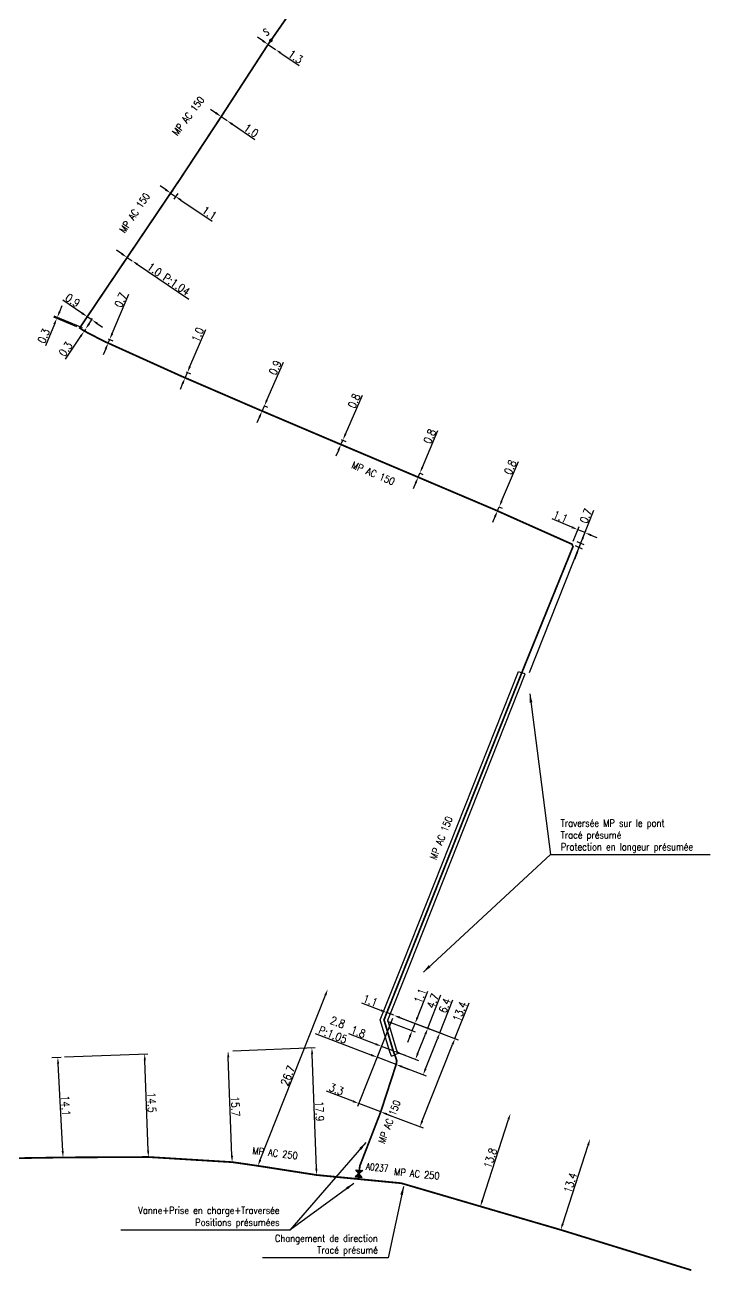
# Model space of a CAD drawing. Header units: millimetres. Extents: x 184000 to 185000, y 128000 to 129000.
# Drawn here: x 184754.2 to 184850.5, y 127999.9 to 128175.1 of the extents above; entities that cross this region are included whole.
import ezdxf
from ezdxf.enums import TextEntityAlignment as Align

# ---------------------------------------------------------------- set-up
doc = ezdxf.new("R2010")
doc.units = ezdxf.units.MM
doc.header["$PDMODE"] = 34
doc.layers.get('0').update_dxf_attribs({"linetype": 'CONTINUOUS'})
doc.layers.get('DEFPOINTS').update_dxf_attribs({"linetype": 'CONTINUOUS'})
for name, color, linetype in [('G_120', 4, 'CONTINUOUS'), ('G_300', 7, 'CONTINUOUS'), ('G_400', 7, 'CONTINUOUS')]:
    doc.layers.add(name, color=color, linetype=linetype)
doc.styles.add('G_ROMANS', font='ROMANS.SHX', dxfattribs={"width": 0.75})
doc.styles.get("Standard").update_dxf_attribs({"font": 'romans.shx', "width": 0.85})
doc.linetypes.add('G_typB_AP', pattern='A,5,-0.3,["o",Standard,S=1.5,R=0,X=0,Y=-0.5],-1.65', length=6.95)
doc.dimstyles.get("Standard").update_dxf_attribs({"dimtxt": 1.5, "dimasz": 1.2, "dimexe": 0.625, "dimexo": 0.625, "dimgap": 0.25, "dimtad": 1, "dimdec": 1, "dimzin": 0, "dimdsep": 46, "dimtxsty": 'Standard', "dimcen": -0.5, "dimadec": 0, "dimazin": 0, "dimtfac": 1, "dimtdec": 1, "dimtmove": 0, "dimatfit": 3, "dimfxl": 0, "dimtolj": 1, "dimtzin": 0, "dimarcsym": 0})

# ---------------------------------------------------------------- blocks, each defined once
blk = doc.blocks.new('G_300_04')
at = {"linetype": 'Continuous'}
h = blk.add_hatch(color=0, dxfattribs=at)
h.paths.add_polyline_path([(-0.5, 0.5), (-0.5, -0.5), (0, 0)])
h.paths.add_polyline_path([(0.5, 0.5), (0, 0), (0.5, -0.5)])
at = {"color": 0, "linetype": 'Continuous', "flags": 128}
blk.add_lwpolyline([(-0.5, -0.5), (0.5, 0.5), (0.5, -0.5), (-0.5, 0.5)], close=True, dxfattribs=at)
at = {"color": 0, "linetype": 'Continuous', "width": 0.75}
blk.add_attdef('NUM', text='', height=1, dxfattribs=at).set_placement((0, 1.78), align=Align.MIDDLE_CENTER)
at = {"color": 0, "linetype": 'Continuous', "width": 0.75, "flags": 3}
for tag, p in [('DEF_LEG', (0, -5)), ('DEF_COUP', (0, -7.5)), ('DEF_TYPE', (0, -10))]:
    blk.add_attdef(tag, text='', height=1.2, dxfattribs=at).set_placement(p, align=Align.MIDDLE)
blk = doc.blocks.new('G_300_11')
at = {"color": 0, "linetype": 'Continuous', "const_width": 0.248, "flags": 128}
blk.add_lwpolyline([(-0.13, 0, 1), (0.13, 0, 1)], format="xyb", close=True, dxfattribs=at)
at = {"linetype": 'Continuous', "style": 'G_ROMANS', "width": 0.75}
blk.add_attdef('S', text='', height=1, dxfattribs=at).set_placement((0, 1.35), align=Align.MIDDLE_CENTER)
at = {"color": 0, "linetype": 'Continuous', "width": 0.75, "flags": 3}
for tag, p in [('DEF_LEG', (0, -5)), ('DEF_COUP', (0, -7.5)), ('DEF_TYPE', (0, -10))]:
    blk.add_attdef(tag, text='', height=1.2, dxfattribs=at).set_placement(p, align=Align.MIDDLE)
blk = doc.blocks.new('*D477')
at = {"layer": 'DEFPOINTS', "color": 0, "linetype": 'Continuous', "transparency": 16777216}
for p in [(184782.92, 128030.84), (184794.5, 128031.27), (184795.17, 128013.38)]:
    blk.add_point(p, dxfattribs=at)
at = {"layer": 'G_120', "color": 0, "linetype": 'Continuous', "lineweight": -2, "transparency": 16777216}
for p, q in [((184783.39, 128030.86), (184794.97, 128031.29)), ((184795.13, 128014.28), (184794.53, 128030.37))]:
    blk.add_line(p, q, dxfattribs=at)
at = {"layer": 'G_120', "color": 0, "linetype": 'Continuous', "transparency": 16777216}
for points in [[(184794.68, 128030.38), (184794.38, 128030.36), (184794.5, 128031.27)], [(184795.28, 128014.29), (184794.98, 128014.28), (184795.17, 128013.38)]]:
    blk.add_solid(points, dxfattribs=at)
at = {"layer": 'G_120', "color": 0, "linetype": 'Continuous', "transparency": 16777216, "insert": (184795.58, 128022.35), "char_height": 1.125, "attachment_point": 5, "rotation": 272.127}
blk.add_mtext('\\A1;17.9', dxfattribs=at)
blk = doc.blocks.new('*D478')
at = {"layer": 'DEFPOINTS', "color": 0, "linetype": 'Continuous', "transparency": 16777216}
for p in [(184806.03, 128035.84), (184810.8, 128034.02), (184805.93, 128030.85)]:
    blk.add_point(p, dxfattribs=at)
at = {"layer": 'G_120', "color": 0, "linetype": 'Continuous', "lineweight": -2, "transparency": 16777216}
for p, q in [((184810.8, 128034.02), (184812.65, 128038.69)), ((184806.46, 128035.67), (184811.24, 128033.86)), ((184809.4, 128030.49), (184810.47, 128033.19)), ((184806.37, 128030.68), (184809.5, 128029.49))]:
    blk.add_line(p, q, dxfattribs=at)
at = {"layer": 'G_120', "color": 0, "linetype": 'Continuous', "transparency": 16777216}
for points in [[(184810.33, 128033.24), (184810.61, 128033.13), (184810.8, 128034.02)], [(184809.26, 128030.55), (184809.54, 128030.44), (184809.06, 128029.65)]]:
    blk.add_solid(points, dxfattribs=at)
at = {"layer": 'G_120', "color": 0, "linetype": 'Continuous', "transparency": 16777216, "insert": (184811.52, 128037.86), "char_height": 1.125, "attachment_point": 5, "rotation": 68.3458}
blk.add_mtext('\\A1;4.7', dxfattribs=at)
blk = doc.blocks.new('*D479')
at = {"layer": 'DEFPOINTS', "color": 0, "linetype": 'Continuous', "transparency": 16777216}
for p in [(184806.03, 128035.84), (184804.29, 128031.47), (184805.93, 128030.85)]:
    blk.add_point(p, dxfattribs=at)
at = {"layer": 'G_120', "color": 0, "linetype": 'Continuous', "lineweight": -2, "transparency": 16777216}
for p, q in [((184805.85, 128035.4), (184804.12, 128031.03)), ((184803.45, 128031.79), (184799.71, 128033.21)), ((184805.93, 128030.85), (184804.29, 128031.47)), ((184806.77, 128030.53), (184807.61, 128030.21))]:
    blk.add_line(p, q, dxfattribs=at)
at = {"layer": 'G_120', "color": 0, "linetype": 'Continuous', "transparency": 16777216}
for points in [[(184803.5, 128031.93), (184803.4, 128031.65), (184804.29, 128031.47)], [(184806.82, 128030.67), (184806.72, 128030.39), (184805.93, 128030.85)]]:
    blk.add_solid(points, dxfattribs=at)
at = {"layer": 'G_120', "color": 0, "linetype": 'Continuous', "transparency": 16777216, "insert": (184801.02, 128033.51), "char_height": 1.125, "attachment_point": 5, "rotation": 339.1854}
blk.add_mtext('\\A1;1.8', dxfattribs=at)
blk = doc.blocks.new('*D480')
at = {"layer": 'DEFPOINTS', "color": 0, "linetype": 'Continuous', "transparency": 16777216}
for p in [(184806.03, 128035.84), (184804.64, 128035.19), (184809.01, 128034.7)]:
    blk.add_point(p, dxfattribs=at)
at = {"layer": 'G_120', "color": 0, "linetype": 'Continuous', "lineweight": -2, "transparency": 16777216}
for p, q in [((184809.34, 128035.54), (184810.79, 128039.21)), ((184806.46, 128035.67), (184809.44, 128034.54)), ((184805.08, 128035.02), (184809.04, 128033.52)), ((184808.6, 128033.68), (184809.01, 128034.7)), ((184808.27, 128032.85), (184807.94, 128032.01))]:
    blk.add_line(p, q, dxfattribs=at)
at = {"layer": 'G_120', "color": 0, "linetype": 'Continuous', "transparency": 16777216}
for points in [[(184809.2, 128035.6), (184809.48, 128035.49), (184809.01, 128034.7)], [(184808.13, 128032.9), (184808.41, 128032.79), (184808.6, 128033.68)]]:
    blk.add_solid(points, dxfattribs=at)
at = {"layer": 'G_120', "color": 0, "linetype": 'Continuous', "transparency": 16777216, "insert": (184809.73, 128038.57), "char_height": 1.125, "attachment_point": 5, "rotation": 68.3458}
blk.add_mtext('\\A1;1.1', dxfattribs=at)
blk = doc.blocks.new('*D481')
at = {"layer": 'DEFPOINTS', "color": 0, "linetype": 'Continuous', "transparency": 16777216}
for p in [(184806.03, 128035.84), (184812.49, 128033.38), (184806.35, 128028.92)]:
    blk.add_point(p, dxfattribs=at)
at = {"layer": 'G_120', "color": 0, "linetype": 'Continuous', "lineweight": -2, "transparency": 16777216}
for p, q in [((184812.49, 128033.38), (184814.33, 128038.02)), ((184806.46, 128035.67), (184812.93, 128033.21)), ((184810.48, 128028.31), (184812.16, 128032.54)), ((184806.79, 128028.76), (184810.59, 128027.31))]:
    blk.add_line(p, q, dxfattribs=at)
at = {"layer": 'G_120', "color": 0, "linetype": 'Continuous', "transparency": 16777216}
for points in [[(184812.02, 128032.6), (184812.3, 128032.49), (184812.49, 128033.38)], [(184810.34, 128028.37), (184810.62, 128028.26), (184810.15, 128027.48)]]:
    blk.add_solid(points, dxfattribs=at)
at = {"layer": 'G_120', "color": 0, "linetype": 'Continuous', "transparency": 16777216, "insert": (184813.2, 128037.2), "char_height": 1.125, "attachment_point": 5, "rotation": 68.3458}
blk.add_mtext('\\A1;6.4', dxfattribs=at)
blk = doc.blocks.new('*D482')
at = {"layer": 'DEFPOINTS', "color": 0, "linetype": 'Continuous', "transparency": 16777216}
for p in [(184806.03, 128035.84), (184803.68, 128029.94), (184806.35, 128028.92)]:
    blk.add_point(p, dxfattribs=at)
at = {"layer": 'G_120', "color": 0, "linetype": 'Continuous', "lineweight": -2, "transparency": 16777216}
for p, q in [((184805.85, 128035.4), (184803.51, 128029.5)), ((184802.84, 128030.25), (184795.01, 128033.23)), ((184806.35, 128028.92), (184803.68, 128029.94)), ((184807.19, 128028.6), (184808.03, 128028.28))]:
    blk.add_line(p, q, dxfattribs=at)
at = {"layer": 'G_120', "color": 0, "linetype": 'Continuous', "transparency": 16777216}
for points in [[(184802.89, 128030.4), (184802.79, 128030.11), (184803.68, 128029.94)], [(184807.24, 128028.74), (184807.13, 128028.46), (184806.35, 128028.92)]]:
    blk.add_solid(points, dxfattribs=at)
at = {"layer": 'G_120', "color": 0, "linetype": 'Continuous', "transparency": 16777216, "insert": (184797.79, 128033.98), "char_height": 1.125, "attachment_point": 5, "rotation": 339.1854}
blk.add_mtext('\\A1;2.8\\PP:1.05', dxfattribs=at)
blk = doc.blocks.new('*D483')
at = {"layer": 'DEFPOINTS', "color": 0, "linetype": 'Continuous', "transparency": 16777216}
for p in [(184806.03, 128035.84), (184814.62, 128032.57), (184804.18, 128022.26)]:
    blk.add_point(p, dxfattribs=at)
at = {"layer": 'G_120', "color": 0, "linetype": 'Continuous', "lineweight": -2, "transparency": 16777216}
for p, q in [((184814.62, 128032.57), (184816.6, 128037.57)), ((184806.46, 128035.67), (184815.05, 128032.4)), ((184810.02, 128021), (184814.28, 128031.73)), ((184804.62, 128022.09), (184810.13, 128020))]:
    blk.add_line(p, q, dxfattribs=at)
at = {"layer": 'G_120', "color": 0, "linetype": 'Continuous', "transparency": 16777216}
for points in [[(184814.14, 128031.79), (184814.42, 128031.68), (184814.62, 128032.57)], [(184809.88, 128021.06), (184810.16, 128020.94), (184809.69, 128020.16)]]:
    blk.add_solid(points, dxfattribs=at)
at = {"layer": 'G_120', "color": 0, "linetype": 'Continuous', "transparency": 16777216, "insert": (184815.31, 128036.36), "char_height": 1.125, "attachment_point": 5, "rotation": 68.3478}
blk.add_mtext('\\A1;13.4', dxfattribs=at)
blk = doc.blocks.new('*D484')
at = {"layer": 'DEFPOINTS', "color": 0, "linetype": 'Continuous', "transparency": 16777216}
for p in [(184806.03, 128035.84), (184801.1, 128023.43), (184804.18, 128022.26)]:
    blk.add_point(p, dxfattribs=at)
at = {"layer": 'G_120', "color": 0, "linetype": 'Continuous', "lineweight": -2, "transparency": 16777216}
for p, q in [((184805.85, 128035.4), (184800.93, 128022.99)), ((184800.26, 128023.75), (184796.57, 128025.15)), ((184804.18, 128022.26), (184801.1, 128023.43)), ((184805.03, 128021.94), (184805.87, 128021.62))]:
    blk.add_line(p, q, dxfattribs=at)
at = {"layer": 'G_120', "color": 0, "linetype": 'Continuous', "transparency": 16777216}
for points in [[(184800.31, 128023.89), (184800.21, 128023.61), (184801.1, 128023.43)], [(184805.08, 128022.08), (184804.97, 128021.8), (184804.18, 128022.26)]]:
    blk.add_solid(points, dxfattribs=at)
at = {"layer": 'G_120', "color": 0, "linetype": 'Continuous', "transparency": 16777216, "insert": (184797.95, 128025.43), "char_height": 1.125, "attachment_point": 5, "rotation": 339.1854}
blk.add_mtext('\\A1;3.3', dxfattribs=at)
blk = doc.blocks.new('*D485')
at = {"layer": 'DEFPOINTS', "color": 0, "linetype": 'Continuous', "transparency": 16777216}
for p in [(184757.49, 128029.87), (184758.77, 128029.94), (184759.51, 128015.85)]:
    blk.add_point(p, dxfattribs=at)
at = {"layer": 'G_120', "color": 0, "linetype": 'Continuous', "lineweight": -2, "transparency": 16777216}
for p, q in [((184757.96, 128029.89), (184759.24, 128029.96)), ((184759.47, 128016.75), (184758.82, 128029.04))]:
    blk.add_line(p, q, dxfattribs=at)
at = {"layer": 'G_120', "color": 0, "linetype": 'Continuous', "transparency": 16777216}
for points in [[(184758.97, 128029.04), (184758.67, 128029.03), (184758.77, 128029.94)], [(184759.62, 128016.76), (184759.32, 128016.75), (184759.51, 128015.85)]]:
    blk.add_solid(points, dxfattribs=at)
at = {"layer": 'G_120', "color": 0, "linetype": 'Continuous', "transparency": 16777216, "insert": (184759.88, 128023.13), "char_height": 1.125, "attachment_point": 5, "rotation": 273.009}
blk.add_mtext('\\A1;14.1', dxfattribs=at)
blk = doc.blocks.new('*D486')
at = {"layer": 'DEFPOINTS', "color": 0, "linetype": 'Continuous', "transparency": 16777216}
for p in [(184770.98, 128030.4), (184759.24, 128029.96), (184771.51, 128015.91)]:
    blk.add_point(p, dxfattribs=at)
at = {"layer": 'G_120', "color": 0, "linetype": 'Continuous', "lineweight": -2, "transparency": 16777216}
for p, q in [((184759.71, 128029.98), (184771.44, 128030.41)), ((184771.48, 128016.81), (184771.01, 128029.5))]:
    blk.add_line(p, q, dxfattribs=at)
at = {"layer": 'G_120', "color": 0, "linetype": 'Continuous', "transparency": 16777216}
for points in [[(184771.16, 128029.5), (184770.86, 128029.49), (184770.98, 128030.4)], [(184771.63, 128016.81), (184771.33, 128016.8), (184771.51, 128015.91)]]:
    blk.add_solid(points, dxfattribs=at)
at = {"layer": 'G_120', "color": 0, "linetype": 'Continuous', "transparency": 16777216, "insert": (184771.98, 128023.58), "char_height": 1.125, "attachment_point": 5, "rotation": 272.127}
blk.add_mtext('\\A1;14.5', dxfattribs=at)
blk = doc.blocks.new('*D487')
at = {"layer": 'DEFPOINTS', "color": 0, "linetype": 'Continuous', "transparency": 16777216}
for p in [(184782.71, 128030.83), (184782.71, 128030.83), (184783.29, 128015.19)]:
    blk.add_point(p, dxfattribs=at)
at = {"layer": 'G_120', "color": 0, "linetype": 'Continuous', "lineweight": -2, "transparency": 16777216}
blk.add_line((184783.26, 128016.09), (184782.75, 128029.93), dxfattribs=at)
at = {"layer": 'G_120', "color": 0, "linetype": 'Continuous', "transparency": 16777216}
for points in [[(184782.9, 128029.94), (184782.6, 128029.93), (184782.71, 128030.83)], [(184783.41, 128016.1), (184783.11, 128016.09), (184783.29, 128015.19)]]:
    blk.add_solid(points, dxfattribs=at)
at = {"layer": 'G_120', "color": 0, "linetype": 'Continuous', "transparency": 16777216, "insert": (184783.75, 128023.04), "char_height": 1.125, "attachment_point": 5, "rotation": 272.127}
blk.add_mtext('\\A1;15.7', dxfattribs=at)
blk = doc.blocks.new('*D488')
at = {"layer": 'DEFPOINTS', "color": 0, "linetype": 'Continuous', "transparency": 16777216}
for p in [(184822.42, 128022.05), (184822.42, 128022.05), (184818.19, 128008.97)]:
    blk.add_point(p, dxfattribs=at)
at = {"layer": 'G_120', "color": 0, "linetype": 'Continuous', "lineweight": -2, "transparency": 16777216}
blk.add_line((184818.47, 128009.83), (184822.14, 128021.2), dxfattribs=at)
at = {"layer": 'G_120', "color": 0, "linetype": 'Continuous', "transparency": 16777216}
for points in [[(184822, 128021.24), (184822.28, 128021.15), (184822.42, 128022.05)], [(184818.33, 128009.87), (184818.61, 128009.78), (184818.19, 128008.97)]]:
    blk.add_solid(points, dxfattribs=at)
at = {"layer": 'G_120', "color": 0, "linetype": 'Continuous', "transparency": 16777216, "insert": (184819.59, 128015.74), "char_height": 1.125, "attachment_point": 5, "rotation": 72.099}
blk.add_mtext('\\A1;13.8', dxfattribs=at)
blk = doc.blocks.new('*D489')
at = {"layer": 'DEFPOINTS', "color": 0, "linetype": 'Continuous', "transparency": 16777216}
for p in [(184833.61, 128018.44), (184833.61, 128018.44), (184829.49, 128005.67)]:
    blk.add_point(p, dxfattribs=at)
at = {"layer": 'G_120', "color": 0, "linetype": 'Continuous', "lineweight": -2, "transparency": 16777216}
blk.add_line((184829.77, 128006.52), (184833.34, 128017.58), dxfattribs=at)
at = {"layer": 'G_120', "color": 0, "linetype": 'Continuous', "transparency": 16777216}
for points in [[(184833.19, 128017.63), (184833.48, 128017.53), (184833.61, 128018.44)], [(184829.62, 128006.57), (184829.91, 128006.48), (184829.49, 128005.67)]]:
    blk.add_solid(points, dxfattribs=at)
at = {"layer": 'G_120', "color": 0, "linetype": 'Continuous', "transparency": 16777216, "insert": (184830.84, 128012.28), "char_height": 1.125, "attachment_point": 5, "rotation": 72.099}
blk.add_mtext('\\A1;13.4', dxfattribs=at)
blk = doc.blocks.new('*D490')
at = {"layer": 'DEFPOINTS', "color": 0, "linetype": 'Continuous', "transparency": 16777216}
for p in [(184832.9, 128103.69), (184831.07, 128102.07), (184824.93, 128083.62)]:
    blk.add_point(p, dxfattribs=at)
at = {"layer": 'G_120', "color": 0, "linetype": 'Continuous', "lineweight": -2, "transparency": 16777216}
for p, q in [((184825.11, 128084.05), (184833.07, 128104.13)), ((184831.05, 128104.46), (184828.26, 128105.63)), ((184831.24, 128102.5), (184832.06, 128104.55)), ((184832.9, 128103.69), (184831.88, 128104.11)), ((184833.73, 128103.34), (184834.56, 128103))]:
    blk.add_line(p, q, dxfattribs=at)
at = {"layer": 'G_120', "color": 0, "linetype": 'Continuous', "transparency": 16777216}
for points in [[(184831.11, 128104.6), (184831, 128104.32), (184831.88, 128104.11)], [(184833.79, 128103.48), (184833.67, 128103.21), (184832.9, 128103.69)]]:
    blk.add_solid(points, dxfattribs=at)
at = {"layer": 'G_120', "color": 0, "linetype": 'Continuous', "transparency": 16777216, "insert": (184829.46, 128105.94), "char_height": 1.125, "attachment_point": 5, "rotation": 337.3643}
blk.add_mtext('\\A1;1.1', dxfattribs=at)
blk = doc.blocks.new('*D491')
at = {"layer": 'DEFPOINTS', "color": 0, "linetype": 'Continuous', "transparency": 16777216}
for p in [(184831.31, 128102.67), (184832.31, 128102.21), (184831.07, 128102.07)]:
    blk.add_point(p, dxfattribs=at)
at = {"layer": 'G_120', "color": 0, "linetype": 'Continuous', "lineweight": -2, "transparency": 16777216}
for p, q in [((184832.64, 128103.05), (184834.16, 128106.87)), ((184831.74, 128102.47), (184832.74, 128102.01)), ((184832.07, 128101.61), (184832.31, 128102.21)), ((184831.74, 128100.77), (184831.41, 128099.93)), ((184831.5, 128101.87), (184832.5, 128101.41))]:
    blk.add_line(p, q, dxfattribs=at)
at = {"layer": 'G_120', "color": 0, "linetype": 'Continuous', "transparency": 16777216}
for points in [[(184832.5, 128103.1), (184832.78, 128102.99), (184832.31, 128102.21)], [(184831.6, 128100.82), (184831.88, 128100.71), (184832.07, 128101.61)]]:
    blk.add_solid(points, dxfattribs=at)
at = {"layer": 'G_120', "color": 0, "linetype": 'Continuous', "transparency": 16777216, "insert": (184833.03, 128106.04), "char_height": 1.125, "attachment_point": 5, "rotation": 68.3511}
blk.add_mtext('\\A1;0.7', dxfattribs=at)
blk = doc.blocks.new('*D492')
at = {"layer": 'DEFPOINTS', "color": 0, "linetype": 'Continuous', "transparency": 16777216}
for p in [(184820.37, 128107.51), (184820.13, 128106.95), (184820.83, 128107.31)]:
    blk.add_point(p, dxfattribs=at)
at = {"layer": 'G_120', "color": 0, "linetype": 'Continuous', "lineweight": -2, "transparency": 16777216}
for p, q in [((184821.18, 128108.14), (184823.55, 128113.69)), ((184820.24, 128105.93), (184819.89, 128105.1)), ((184820.56, 128106.77), (184821.03, 128106.57)), ((184820.6, 128106.76), (184820.83, 128107.31)), ((184820.8, 128107.32), (184821.26, 128107.13))]:
    blk.add_line(p, q, dxfattribs=at)
at = {"layer": 'G_120', "color": 0, "linetype": 'Continuous', "transparency": 16777216}
for points in [[(184821.05, 128108.2), (184821.32, 128108.08), (184820.83, 128107.31)], [(184820.1, 128105.99), (184820.38, 128105.87), (184820.6, 128106.76)]]:
    blk.add_solid(points, dxfattribs=at)
at = {"layer": 'G_120', "color": 0, "linetype": 'Continuous', "transparency": 16777216, "insert": (184822.39, 128112.88), "char_height": 1.125, "attachment_point": 5, "rotation": 66.9394}
blk.add_mtext('\\A1;0.8', dxfattribs=at)
blk = doc.blocks.new('*D493')
at = {"layer": 'DEFPOINTS', "color": 0, "linetype": 'Continuous', "transparency": 16777216}
for p in [(184808.94, 128111.7), (184809.18, 128112.27), (184809.68, 128112.06)]:
    blk.add_point(p, dxfattribs=at)
at = {"layer": 'G_120', "color": 0, "linetype": 'Continuous', "lineweight": -2, "transparency": 16777216}
for p, q in [((184810.04, 128112.88), (184812.23, 128118.03)), ((184809.37, 128111.51), (184809.87, 128111.3)), ((184809.44, 128111.49), (184809.68, 128112.06)), ((184809.61, 128112.09), (184810.11, 128111.87)), ((184809.09, 128110.66), (184808.73, 128109.83))]:
    blk.add_line(p, q, dxfattribs=at)
at = {"layer": 'G_120', "color": 0, "linetype": 'Continuous', "transparency": 16777216}
for points in [[(184809.9, 128112.94), (184810.17, 128112.83), (184809.68, 128112.06)], [(184808.95, 128110.72), (184809.23, 128110.6), (184809.44, 128111.49)]]:
    blk.add_solid(points, dxfattribs=at)
at = {"layer": 'G_120', "color": 0, "linetype": 'Continuous', "transparency": 16777216, "insert": (184811.07, 128117.23), "char_height": 1.125, "attachment_point": 5, "rotation": 66.9286}
blk.add_mtext('\\A1;0.8', dxfattribs=at)
blk = doc.blocks.new('*D494')
at = {"layer": 'DEFPOINTS', "color": 0, "linetype": 'Continuous', "transparency": 16777216}
for p in [(184797.93, 128116.36), (184798.21, 128116.99), (184798.86, 128116.71)]:
    blk.add_point(p, dxfattribs=at)
at = {"layer": 'G_120', "color": 0, "linetype": 'Continuous', "lineweight": -2, "transparency": 16777216}
for p, q in [((184799.22, 128117.53), (184801.6, 128123.01)), ((184798.58, 128116.08), (184798.86, 128116.71)), ((184798.64, 128116.8), (184799.29, 128116.52)), ((184798.22, 128115.25), (184797.86, 128114.43)), ((184798.36, 128116.17), (184799.01, 128115.89))]:
    blk.add_line(p, q, dxfattribs=at)
at = {"layer": 'G_120', "color": 0, "linetype": 'Continuous', "transparency": 16777216}
for points in [[(184799.08, 128117.59), (184799.35, 128117.48), (184798.86, 128116.71)], [(184798.08, 128115.31), (184798.36, 128115.19), (184798.58, 128116.08)]]:
    blk.add_solid(points, dxfattribs=at)
at = {"layer": 'G_120', "color": 0, "linetype": 'Continuous', "transparency": 16777216, "insert": (184800.44, 128122.22), "char_height": 1.125, "attachment_point": 5, "rotation": 66.4985}
blk.add_mtext('\\A1;0.8', dxfattribs=at)
blk = doc.blocks.new('*D495')
at = {"layer": 'DEFPOINTS', "color": 0, "linetype": 'Continuous', "transparency": 16777216}
for p in [(184787.3, 128121.73), (184787.82, 128121.51), (184786.99, 128121.01)]:
    blk.add_point(p, dxfattribs=at)
at = {"layer": 'G_120', "color": 0, "linetype": 'Continuous', "lineweight": -2, "transparency": 16777216}
for p, q in [((184788.17, 128122.34), (184790.49, 128127.66)), ((184787.5, 128120.79), (184787.82, 128121.51)), ((184787.73, 128121.55), (184788.25, 128121.32)), ((184787.14, 128119.96), (184786.78, 128119.14)), ((184787.42, 128120.82), (184787.93, 128120.6))]:
    blk.add_line(p, q, dxfattribs=at)
at = {"layer": 'G_120', "color": 0, "linetype": 'Continuous', "transparency": 16777216}
for points in [[(184788.04, 128122.4), (184788.31, 128122.28), (184787.82, 128121.51)], [(184787, 128120.02), (184787.28, 128119.9), (184787.5, 128120.79)]]:
    blk.add_solid(points, dxfattribs=at)
at = {"layer": 'G_120', "color": 0, "linetype": 'Continuous', "transparency": 16777216, "insert": (184789.34, 128126.89), "char_height": 1.125, "attachment_point": 5, "rotation": 66.4944}
blk.add_mtext('\\A1;0.9', dxfattribs=at)
blk = doc.blocks.new('*D496')
at = {"layer": 'DEFPOINTS', "color": 0, "linetype": 'Continuous', "transparency": 16777216}
for p in [(184776.06, 128125.73), (184776.38, 128126.48), (184777, 128126.22)]:
    blk.add_point(p, dxfattribs=at)
at = {"layer": 'G_120', "color": 0, "linetype": 'Continuous', "lineweight": -2, "transparency": 16777216}
for p, q in [((184777.35, 128127.05), (184779.57, 128132.26)), ((184776.49, 128125.54), (184777.11, 128125.28)), ((184776.68, 128125.46), (184777, 128126.22)), ((184776.81, 128126.3), (184777.43, 128126.04)), ((184776.33, 128124.64), (184775.97, 128123.81))]:
    blk.add_line(p, q, dxfattribs=at)
at = {"layer": 'G_120', "color": 0, "linetype": 'Continuous', "transparency": 16777216}
for points in [[(184777.21, 128127.11), (184777.49, 128126.99), (184777, 128126.22)], [(184776.19, 128124.7), (184776.46, 128124.58), (184776.68, 128125.46)]]:
    blk.add_solid(points, dxfattribs=at)
at = {"layer": 'G_120', "color": 0, "linetype": 'Continuous', "transparency": 16777216, "insert": (184778.44, 128131.52), "char_height": 1.125, "attachment_point": 5, "rotation": 66.9286}
blk.add_mtext('\\A1;1.0', dxfattribs=at)
blk = doc.blocks.new('*D497')
at = {"layer": 'DEFPOINTS', "color": 0, "linetype": 'Continuous', "transparency": 16777216}
for p in [(184765.22, 128130.63), (184765.43, 128131.13), (184766.07, 128130.86)]:
    blk.add_point(p, dxfattribs=at)
at = {"layer": 'G_120', "color": 0, "linetype": 'Continuous', "lineweight": -2, "transparency": 16777216}
for p, q in [((184766.43, 128131.69), (184768.77, 128137.2)), ((184765.65, 128130.45), (184766.29, 128130.18)), ((184765.86, 128130.95), (184766.51, 128130.68)), ((184765.86, 128130.36), (184766.07, 128130.86)), ((184765.51, 128129.53), (184765.16, 128128.71))]:
    blk.add_line(p, q, dxfattribs=at)
at = {"layer": 'G_120', "color": 0, "linetype": 'Continuous', "transparency": 16777216}
for points in [[(184765.37, 128129.59), (184765.65, 128129.47), (184765.86, 128130.36)], [(184766.29, 128131.75), (184766.57, 128131.63), (184766.07, 128130.86)]]:
    blk.add_solid(points, dxfattribs=at)
at = {"layer": 'G_120', "color": 0, "linetype": 'Continuous', "transparency": 16777216, "insert": (184767.62, 128136.4), "char_height": 1.125, "attachment_point": 5, "rotation": 66.9286}
blk.add_mtext('\\A1;0.7', dxfattribs=at)
blk = doc.blocks.new('*D498')
at = {"layer": 'DEFPOINTS', "color": 0, "linetype": 'Continuous', "transparency": 16777216}
for p in [(184762.92, 128134.05), (184763.56, 128133.61), (184763.56, 128133.61)]:
    blk.add_point(p, dxfattribs=at)
at = {"layer": 'G_120', "color": 0, "linetype": 'Continuous', "lineweight": -2, "transparency": 16777216}
for p, q in [((184762.17, 128134.55), (184759.48, 128136.38)), ((184763.56, 128133.61), (184762.92, 128134.05)), ((184764.31, 128133.11), (184765.05, 128132.6))]:
    blk.add_line(p, q, dxfattribs=at)
at = {"layer": 'G_120', "color": 0, "linetype": 'Continuous', "transparency": 16777216}
for points in [[(184762.26, 128134.68), (184762.09, 128134.43), (184762.92, 128134.05)], [(184764.39, 128133.23), (184764.22, 128132.98), (184763.56, 128133.61)]]:
    blk.add_solid(points, dxfattribs=at)
at = {"layer": 'G_120', "color": 0, "linetype": 'Continuous', "transparency": 16777216, "insert": (184760.87, 128136.35), "char_height": 1.125, "attachment_point": 5, "rotation": 325.8272}
blk.add_mtext('\\A1;0.9', dxfattribs=at)
blk = doc.blocks.new('*D499')
at = {"layer": 'DEFPOINTS', "color": 0, "linetype": 'Continuous', "transparency": 16777216}
for p in [(184762.5, 128132.04), (184762.66, 128132.29), (184762.66, 128132.29)]:
    blk.add_point(p, dxfattribs=at)
at = {"layer": 'G_120', "color": 0, "linetype": 'Continuous', "lineweight": -2, "transparency": 16777216}
for p, q in [((184763.17, 128133.03), (184763.67, 128133.78)), ((184762.66, 128132.29), (184762.5, 128132.04)), ((184761.99, 128131.3), (184759.82, 128128.1))]:
    blk.add_line(p, q, dxfattribs=at)
at = {"layer": 'G_120', "color": 0, "linetype": 'Continuous', "transparency": 16777216}
for points in [[(184761.87, 128131.38), (184762.11, 128131.21), (184762.5, 128132.04)], [(184763.04, 128133.12), (184763.29, 128132.95), (184762.66, 128132.29)]]:
    blk.add_solid(points, dxfattribs=at)
at = {"layer": 'G_120', "color": 0, "linetype": 'Continuous', "transparency": 16777216, "insert": (184759.87, 128129.5), "char_height": 1.125, "attachment_point": 5, "rotation": 55.8272}
blk.add_mtext('\\A1;0.3', dxfattribs=at)
blk = doc.blocks.new('*D502')
at = {"layer": 'DEFPOINTS', "color": 0, "linetype": 'Continuous', "transparency": 16777216}
for p in [(184788.34, 128172.33), (184789.37, 128171.63), (184789.37, 128171.63)]:
    blk.add_point(p, dxfattribs=at)
at = {"layer": 'G_120', "color": 0, "linetype": 'Continuous', "lineweight": -2, "transparency": 16777216}
for p, q in [((184787.59, 128172.84), (184786.85, 128173.34)), ((184788.34, 128172.33), (184789.37, 128171.63)), ((184790.12, 128171.12), (184792.72, 128169.36))]:
    blk.add_line(p, q, dxfattribs=at)
at = {"layer": 'G_120', "color": 0, "linetype": 'Continuous', "transparency": 16777216}
for points in [[(184787.68, 128172.96), (184787.51, 128172.71), (184788.34, 128172.33)], [(184790.2, 128171.25), (184790.03, 128171), (184789.37, 128171.63)]]:
    blk.add_solid(points, dxfattribs=at)
at = {"layer": 'G_120', "color": 0, "linetype": 'Continuous', "transparency": 16777216, "insert": (184792.21, 128170.61), "char_height": 1.125, "attachment_point": 5, "rotation": 325.8272}
blk.add_mtext('\\A1;1.3', dxfattribs=at)
blk = doc.blocks.new('*D503')
at = {"layer": 'DEFPOINTS', "color": 0, "linetype": 'Continuous', "transparency": 16777216}
for p in [(184781.75, 128162.18), (184782.58, 128161.62), (184782.58, 128161.62)]:
    blk.add_point(p, dxfattribs=at)
at = {"layer": 'G_120', "color": 0, "linetype": 'Continuous', "lineweight": -2, "transparency": 16777216}
for p, q in [((184781, 128162.68), (184780.26, 128163.19)), ((184781.75, 128162.18), (184782.58, 128161.62)), ((184783.32, 128161.11), (184786.46, 128158.98))]:
    blk.add_line(p, q, dxfattribs=at)
at = {"layer": 'G_120', "color": 0, "linetype": 'Continuous', "transparency": 16777216}
for points in [[(184781.09, 128162.81), (184780.92, 128162.56), (184781.75, 128162.18)], [(184783.4, 128161.24), (184783.24, 128160.99), (184782.58, 128161.62)]]:
    blk.add_solid(points, dxfattribs=at)
at = {"layer": 'G_120', "color": 0, "linetype": 'Continuous', "transparency": 16777216, "insert": (184785.96, 128160.23), "char_height": 1.125, "attachment_point": 5, "rotation": 325.8272}
blk.add_mtext('\\A1;1.0', dxfattribs=at)
blk = doc.blocks.new('*D504')
at = {"layer": 'DEFPOINTS', "color": 0, "linetype": 'Continuous', "transparency": 16777216}
for p in [(184775.19, 128152.25), (184775.89, 128151.77), (184775.34, 128150.96)]:
    blk.add_point(p, dxfattribs=at)
at = {"layer": 'G_120', "color": 0, "linetype": 'Continuous', "lineweight": -2, "transparency": 16777216}
for p, q in [((184773.9, 128151.94), (184773.15, 128152.44)), ((184774.93, 128151.86), (184774.38, 128151.04)), ((184774.64, 128151.43), (184775.34, 128150.96)), ((184775.63, 128151.38), (184775.08, 128150.57)), ((184776.08, 128150.45), (184780.48, 128147.47))]:
    blk.add_line(p, q, dxfattribs=at)
at = {"layer": 'G_120', "color": 0, "linetype": 'Continuous', "transparency": 16777216}
for points in [[(184773.98, 128152.06), (184773.81, 128151.81), (184774.64, 128151.43)], [(184776.17, 128150.58), (184776, 128150.33), (184775.34, 128150.96)]]:
    blk.add_solid(points, dxfattribs=at)
at = {"layer": 'G_120', "color": 0, "linetype": 'Continuous', "transparency": 16777216, "insert": (184780.09, 128148.64), "char_height": 1.125, "attachment_point": 5, "rotation": 325.8272}
blk.add_mtext('\\A1;1.1', dxfattribs=at)
blk = doc.blocks.new('*D505')
at = {"layer": 'DEFPOINTS', "color": 0, "linetype": 'Continuous', "transparency": 16777216}
for p in [(184768.53, 128142.38), (184769.21, 128141.93), (184769.21, 128141.93)]:
    blk.add_point(p, dxfattribs=at)
at = {"layer": 'G_120', "color": 0, "linetype": 'Continuous', "lineweight": -2, "transparency": 16777216}
for p, q in [((184767.79, 128142.89), (184767.04, 128143.39)), ((184768.53, 128142.38), (184769.21, 128141.93)), ((184769.95, 128141.42), (184777.18, 128136.51))]:
    blk.add_line(p, q, dxfattribs=at)
at = {"layer": 'G_120', "color": 0, "linetype": 'Continuous', "transparency": 16777216}
for points in [[(184767.87, 128143.01), (184767.7, 128142.76), (184768.53, 128142.38)], [(184770.04, 128141.54), (184769.87, 128141.3), (184769.21, 128141.93)]]:
    blk.add_solid(points, dxfattribs=at)
at = {"layer": 'G_120', "color": 0, "linetype": 'Continuous', "transparency": 16777216, "insert": (184774.36, 128139.33), "char_height": 1.125, "attachment_point": 5, "rotation": 325.8272}
blk.add_mtext('\\A1;1.0 P:1.04', dxfattribs=at)
blk = doc.blocks.new('*D701')
at = {"layer": 'DEFPOINTS', "color": 0, "linetype": 'Continuous', "transparency": 16777216}
for p in [(184796.73, 128039.5), (184796.73, 128039.5), (184786.91, 128014.67)]:
    blk.add_point(p, dxfattribs=at)
at = {"layer": 'G_120', "color": 0, "linetype": 'Continuous', "lineweight": -2, "transparency": 16777216}
blk.add_line((184787.24, 128015.5), (184796.4, 128038.66), dxfattribs=at)
at = {"layer": 'G_120', "color": 0, "linetype": 'Continuous', "transparency": 16777216}
for points in [[(184796.26, 128038.71), (184796.54, 128038.6), (184796.73, 128039.5)], [(184787.1, 128015.56), (184787.38, 128015.45), (184786.91, 128014.67)]]:
    blk.add_solid(points, dxfattribs=at)
at = {"layer": 'G_120', "color": 0, "linetype": 'Continuous', "transparency": 16777216, "insert": (184791.12, 128027.36), "char_height": 1.125, "attachment_point": 5, "rotation": 68.4182}
blk.add_mtext('\\A1;26.7', dxfattribs=at)
blk = doc.blocks.new('*D702')
at = {"layer": 'DEFPOINTS', "color": 0, "linetype": 'Continuous', "transparency": 16777216}
for p in [(184805.04, 128036.21), (184806.03, 128035.84), (184806.03, 128035.84)]:
    blk.add_point(p, dxfattribs=at)
at = {"layer": 'G_120', "color": 0, "linetype": 'Continuous', "lineweight": -2, "transparency": 16777216}
for p, q in [((184804.2, 128036.53), (184801.52, 128037.55)), ((184806.03, 128035.84), (184805.04, 128036.21)), ((184806.87, 128035.52), (184807.71, 128035.2))]:
    blk.add_line(p, q, dxfattribs=at)
at = {"layer": 'G_120', "color": 0, "linetype": 'Continuous', "transparency": 16777216}
for points in [[(184804.26, 128036.67), (184804.15, 128036.39), (184805.04, 128036.21)], [(184806.92, 128035.66), (184806.81, 128035.38), (184806.03, 128035.84)]]:
    blk.add_solid(points, dxfattribs=at)
at = {"layer": 'G_120', "color": 0, "linetype": 'Continuous', "transparency": 16777216, "insert": (184802.71, 128037.9), "char_height": 1.125, "attachment_point": 5, "rotation": 339.1854}
blk.add_mtext('\\A1;1.1', dxfattribs=at)
blk = doc.blocks.new('*D703')
at = {"layer": 'DEFPOINTS', "color": 0, "linetype": 'Continuous', "transparency": 16777216}
for p in [(184758.69, 128133.95), (184761.86, 128132.47), (184762.66, 128132.29)]:
    blk.add_point(p, dxfattribs=at)
at = {"layer": 'G_120', "color": 0, "linetype": 'Continuous', "lineweight": -2, "transparency": 16777216}
for p, q in [((184759.04, 128134.78), (184759.39, 128135.61)), ((184761.43, 128132.65), (184758.2, 128134)), ((184762.23, 128132.47), (184758.26, 128134.13)), ((184758.69, 128133.95), (184758.64, 128133.82)), ((184758.29, 128132.99), (184757.03, 128129.96))]:
    blk.add_line(p, q, dxfattribs=at)
at = {"layer": 'G_120', "color": 0, "linetype": 'Continuous', "transparency": 16777216}
for points in [[(184758.15, 128133.05), (184758.43, 128132.93), (184758.64, 128133.82)], [(184758.9, 128134.84), (184759.18, 128134.72), (184758.69, 128133.95)]]:
    blk.add_solid(points, dxfattribs=at)
at = {"layer": 'G_120', "color": 0, "linetype": 'Continuous', "transparency": 16777216, "insert": (184756.79, 128131.35), "char_height": 1.125, "attachment_point": 5, "rotation": 67.3145}
blk.add_mtext('\\A1;0.3', dxfattribs=at)

msp = doc.modelspace()

# ---------------------------------------------------------------- linework, layer by layer
at = {"layer": 'G_120', "linetype": 'G_typB_AP', "ltscale": 0.5}
for points in [[(184795.14, 128182.09, 0.25, 0.25, 0), (184788.74, 128172.9, 0.25, 0.25, 0), (184788.34, 128172.33, 0.25, 0.25, 0), (184788.34, 128172.33, 0.25, 0.25, 0), (184781.75, 128162.18, 0.25, 0.25, 0), (184781.75, 128162.18, 0.25, 0.25, 0), (184775.91, 128153.31, 0.25, 0.25, 0), (184775.91, 128153.31, 0.25, 0.25, 0), (184775.91, 128153.31, 0.25, 0.25, 0), (184775.91, 128153.31, 0.25, 0.25, 0), (184775.19, 128152.25, 0.25, 0.25, 0), (184768.53, 128142.38, 0.25, 0.25, 0), (184762.92, 128134.05, 0.25, 0.25, 0), (184761.86, 128132.47, 0.25, 0.25, 0), (184762.5, 128132.04, 0.25, 0.25, 0), (184765.22, 128130.63, 0.25, 0.25, 0), (184776.06, 128125.73, 0.25, 0.25, 0), (184786.99, 128121.01, 0.25, 0.25, 0), (184797.93, 128116.36, 0.25, 0.25, 0), (184808.94, 128111.7, 0.25, 0.25, 0), (184820.13, 128106.95, 0.25, 0.25, 0), (184831.07, 128102.07, 0.25, 0.25, 0), (184831.21, 128101.73, 0.25, 0.25, 0), (184824.01, 128084, 0.25, 0.25, 0), (184807.83, 128043.23, 0.25, 0.25, 0), (184805.04, 128036.21, 0.25, 0.25, 0), (184804.64, 128035.19, 0.25, 0.25, 0), (184805.93, 128030.85, 0.25, 0.25, 0), (184806.36, 128029.71, 0.25, 0.25, 0), (184806.43, 128029.42, 0.25, 0.25, 0), (184806.35, 128028.92, 0.25, 0.25, 0), (184804.18, 128022.26, 0.25, 0.25, 0), (184801.24, 128014.66, 0.25, 0.25, 0), (184801.24, 128014.66, 0.25, 0.25, 0), (184801.18, 128014.05, 0, 0, 0)], [(184736.7, 128015.49, 0.25, 0.25, 0), (184759.51, 128015.85, 0.25, 0.25, 0), (184771.51, 128015.91, 0.25, 0.25, 0), (184771.51, 128015.91, 0.25, 0.25, 0), (184783.29, 128015.19, 0.25, 0.25, 0), (184783.29, 128015.19, 0.25, 0.25, 0), (184786.91, 128014.67, 0.25, 0.25, 0), (184795.17, 128013.38, 0.25, 0.25, 0), (184795.17, 128013.38, 0.25, 0.25, 0), (184807.06, 128012.23, 0.25, 0.25, 0), (184807.06, 128012.23, 0.25, 0.25, 0), (184818.19, 128008.97, 0.25, 0.25, 0), (184818.19, 128008.97, 0.25, 0.25, 0), (184829.49, 128005.67, 0.25, 0.25, 0), (184829.49, 128005.67, 0.25, 0.25, 0), (184847.85, 128000, 0, 0, 0)]]:
    msp.add_lwpolyline(points, format="xyseb", dxfattribs=at)
at = {"layer": 'G_120', "linetype": 'G_typB_AP', "ltscale": 0.5, "const_width": 0.25, "flags": 128}
msp.add_lwpolyline([(184801.08, 128013.06), (184801.06, 128012.83)], dxfattribs=at)
at = {"layer": 'G_400', "color": 7, "linetype": 'CONTINUOUS'}
for p, q in [((184807.37, 128043.41), (184823.54, 128084.19)), ((184808.3, 128043.04), (184824.47, 128083.82)), ((184823.54, 128084.19), (184824.01, 128084)), ((184824.47, 128083.82), (184824.01, 128084)), ((184804.11, 128035.21), (184807.37, 128043.41)), ((184805.17, 128035.16), (184808.3, 128043.04)), ((184805.45, 128030.69), (184804.11, 128035.21)), ((184806.4, 128031.01), (184805.17, 128035.16)), ((184805.68, 128030.1), (184805.45, 128030.69)), ((184806.61, 128030.45), (184806.14, 128030.28)), ((184806.61, 128030.45), (184806.4, 128031.01)), ((184805.68, 128030.1), (184806.14, 128030.28))]:
    msp.add_line(p, q, dxfattribs=at)

# ---------------------------------------------------------------- block references
at = {"layer": 'G_300', "rotation": 29.64648801600566}
msp.add_blockref('G_300_11', (184788.74, 128172.9), dxfattribs=at).add_auto_attribs({'S': 'S'})
at = {"layer": 'G_300', "ltscale": 0.5}
ref = msp.add_blockref('G_300_04', (184801.13, 128013.56), dxfattribs=dict(at, rotation=84.32726906527455))
ref.add_attrib('NUM', 'A0237', dxfattribs={"layer": '0', "color": 0, "linetype": 'Continuous', "height": 1, "rotation": 354.3273, "width": 0.75}).set_placement((184803.68, 128014.44), align=Align.MIDDLE_CENTER)

# ---------------------------------------------------------------- texts
at = {"layer": 'G_120', "linetype": 'Continuous', "width": 0.85}
for s, rotation, p in [('MP AC 150', 52.9633, (184777.12, 128162.27)), ('MP AC 150', 55.8272, (184769.57, 128148.64)), ('MP AC 150', 337.0524, (184803.12, 128112.04)), ('MP AC 150', 68.3571, (184812.67, 128060.76)), ('MP AC 150', 68.828, (184805.38, 128020.85)), ('MP AC 250', 353.302, (184789.33, 128016.45)), ('MP AC 250', 354.3273, (184809.26, 128013.55))]:
    msp.add_text(s, height=1, rotation=rotation, dxfattribs=at).set_placement(p, align=Align.MIDDLE)
at = {"layer": 'G_120', "linetype": 'Continuous', "char_height": 1}
for s, insert, attachment_point in [('Traversée MP sur le pont\\PTracé présumé\\PProtection en longeur présumée', (184829.48, 128061.02), 4), ('Vanne+Prise en charge+Traversée\\PPositions présumées', (184789.94, 128007.4), 6), ('Changement de direction\\PTracé présumé', (184803.77, 128003.49), 6)]:
    msp.add_mtext(s, dxfattribs=dict(at, insert=insert, attachment_point=attachment_point))

# ---------------------------------------------------------------- dimensions: what is measured, and where the dimension line sits
at = {"layer": 'G_120', "linetype": 'Continuous'}
for base, p1, p2, angle, override, picture, middle in [((184789.37, 128171.63), (184788.34, 128172.33), (184789.37, 128171.63), 145.8272, {"dimscale": 0.75, "dimatfit": 0}, '*D502', (184791.79, 128169.99)), ((184782.58, 128161.62), (184781.75, 128162.18), (184782.58, 128161.62), 145.8272, {"dimscale": 0.75, "dimatfit": 0}, '*D503', (184785.54, 128159.61)), ((184762.66, 128132.29), (184762.5, 128132.04), (184762.66, 128132.29), 235.8272, {"dimscale": 0.75, "dimatfit": 0}, '*D499', (184760.49, 128129.08)), ((184809.01, 128034.7), (184804.64, 128035.19), (184806.03, 128035.84), 248.3458, {"dimscale": 0.75}, '*D480', (184810.43, 128038.29)), ((184806.0261, 128035.8369), (184805.0446, 128036.21), (184806.0261, 128035.8369), 159.1854, {"dimscale": 0.75}, '*D702', (184802.442, 128037.1994)), ((184810.8, 128034.02), (184805.93, 128030.85), (184806.03, 128035.84), 248.3458, {"dimscale": 0.75}, '*D478', (184812.21, 128037.59)), ((184770.98, 128030.4), (184771.51, 128015.91), (184759.24, 128029.96), 272.127, {"dimscale": 0.75, "dimatfit": 0}, '*D486', (184771.23, 128023.55)), ((184758.77, 128029.94), (184759.51, 128015.85), (184757.49, 128029.87), 273.009, {"dimscale": 0.75, "dimatfit": 0}, '*D485', (184759.13, 128023.09))]:
    dim = msp.add_linear_dim(base=base, p1=p1, p2=p2, angle=angle, dimstyle='Standard', override=override, dxfattribs=at)
    dim.commit()
    dim.dimension.update_dxf_attribs({"geometry": picture, "text_midpoint": middle, "dimtype": 160})
for base, p1, p2, angle, text, override, picture, middle in [((184775.34, 128150.96), (184775.19, 128152.25), (184775.89, 128151.77), 145.8272, '1.1', {"dimscale": 0.75, "dimatfit": 0}, '*D504', (184779.67, 128148.02)), ((184769.21, 128141.93), (184768.53, 128142.38), (184769.21, 128141.93), 145.8272, '1.0 P:1.04', {"dimscale": 0.75, "dimlfac": 1, "dimlunit": 2, "dimatfit": 0}, '*D505', (184773.94, 128138.71)), ((184763.56, 128133.61), (184762.92, 128134.05), (184763.56, 128133.61), 145.8272, '0.9', {"dimscale": 0.75, "dimatfit": 0}, '*D498', (184760.45, 128135.73)), ((184766.07, 128130.86), (184765.22, 128130.63), (184765.43, 128131.13), 246.9286, '0.7', {"dimscale": 0.75, "dimatfit": 0}, '*D497', (184768.31, 128136.1)), ((184758.69, 128133.95), (184761.86, 128132.47), (184762.66, 128132.29), 247.3145, '0.3', {"dimscale": 0.75, "dimatfit": 0}, '*D703', (184757.48, 128131.06)), ((184777, 128126.22), (184776.06, 128125.73), (184776.38, 128126.48), 246.9286, '1.0', {"dimscale": 0.75, "dimatfit": 0}, '*D496', (184779.13, 128131.23)), ((184787.82, 128121.51), (184786.99, 128121.01), (184787.3, 128121.73), 246.4944, '0.9', {"dimscale": 0.75, "dimatfit": 0}, '*D495', (184790.03, 128126.59)), ((184798.86, 128116.71), (184797.93, 128116.36), (184798.21, 128116.99), 246.4985, '0.8', {"dimscale": 0.75, "dimatfit": 0}, '*D494', (184801.12, 128121.92)), ((184809.68, 128112.06), (184808.94, 128111.7), (184809.18, 128112.27), 246.9286, '0.8', {"dimscale": 0.75, "dimatfit": 0}, '*D493', (184811.76, 128116.94)), ((184820.83, 128107.31), (184820.13, 128106.95), (184820.37, 128107.51), 246.9394, '0.8', {"dimscale": 0.75, "dimatfit": 0}, '*D492', (184823.08, 128112.59)), ((184832.9, 128103.69), (184831.07, 128102.07), (184824.93, 128083.62), 157.3643, '1.1', {"dimscale": 0.75, "dimatfit": 0}, '*D490', (184829.17, 128105.25)), ((184832.31, 128102.21), (184831.07, 128102.07), (184831.31, 128102.67), 248.3511, '0.7', {"dimscale": 0.75, "dimatfit": 0}, '*D491', (184833.72, 128105.77)), ((184814.62, 128032.57), (184804.18, 128022.26), (184806.03, 128035.84), 248.3478, '13.4', {"dimscale": 0.75}, '*D483', (184816.01, 128036.08)), ((184812.49, 128033.38), (184806.35, 128028.92), (184806.03, 128035.84), 248.3458, '6.4', {"dimscale": 0.75}, '*D481', (184813.9, 128036.92)), ((184803.68, 128029.94), (184806.35, 128028.92), (184806.03, 128035.84), 339.1854, '<>\\PP:1.05', {"dimscale": 0.75, "dimatfit": 0}, '*D482', (184797.19, 128032.4)), ((184801.1, 128023.43), (184804.18, 128022.26), (184806.03, 128035.84), 339.1854, '3.3', {"dimscale": 0.75, "dimatfit": 0}, '*D484', (184797.68, 128024.73)), ((184804.29, 128031.47), (184805.93, 128030.85), (184806.03, 128035.84), 339.1854, '1.8', {"dimscale": 0.75, "dimatfit": 0}, '*D479', (184800.76, 128032.81))]:
    dim = msp.add_linear_dim(base=base, p1=p1, p2=p2, angle=angle, text=text, dimstyle='Standard', override=override, dxfattribs=at)
    dim.commit()
    dim.dimension.update_dxf_attribs({"geometry": picture, "text_midpoint": middle, "dimtype": 160})
for base, p1, p2, angle, override, picture, middle in [((184796.73, 128039.5), (184786.91, 128014.67), (184796.73, 128039.5), 248.4182, {"dimscale": 0.75, "dimatfit": 0}, '*D701', (184791.12, 128027.36)), ((184782.7132, 128030.8316), (184783.2941, 128015.1924), (184782.7132, 128030.8316), 272.127, {"dimscale": 0.75, "dimlfac": 1, "dimlunit": 2, "dimatfit": 0}, '*D487', (184783.7531, 128023.0398)), ((184794.5, 128031.27), (184795.17, 128013.38), (184782.92, 128030.84), 272.127, {"dimscale": 0.75, "dimatfit": 0}, '*D477', (184795.58, 128022.35)), ((184822.41787, 128022.05292), (184818.19149, 128008.96857), (184822.41787, 128022.05292), 252.09901, {"dimscale": 0.75, "dimlfac": 1, "dimlunit": 2, "dimatfit": 0}, '*D488', (184819.59099, 128015.74128)), ((184833.61, 128018.44), (184829.49, 128005.67), (184833.61, 128018.44), 252.099, {"dimscale": 0.75, "dimlfac": 1, "dimlunit": 2, "dimatfit": 0}, '*D489', (184830.84, 128012.28))]:
    dim = msp.add_linear_dim(base=base, p1=p1, p2=p2, angle=angle, dimstyle='Standard', override=override, dxfattribs=at)
    dim.commit()
    dim.dimension.update_dxf_attribs({"geometry": picture, "text_midpoint": middle})

# ---------------------------------------------------------------- leaders
for points in [[(184825.16, 128081.01), (184828.03, 128058.43)], [(184802.1, 128017.95), (184791.39, 128005.65)]]:
    msp.add_leader(points, dimstyle='Standard', dxfattribs=at)
at = {"layer": 'G_120', "linetype": 'Continuous', "annotation_type": 0, "has_hookline": 1}
for points, hookline_direction, text_width in [([(184810.17, 128041.92), (184828.03, 128058.43), (184829.23, 128058.43)], 0, 21.01), ([(184800.4, 128012.21), (184791.39, 128005.65), (184790.19, 128005.65)], 1, 22.3), ([(184807.38, 128011.78), (184805.22, 128001.74), (184804.02, 128001.74)], 1, 16.19)]:
    msp.add_leader(points, dimstyle='Standard', dxfattribs=dict(at, hookline_direction=hookline_direction, text_width=text_width))

doc.saveas('drawing.dxf')
